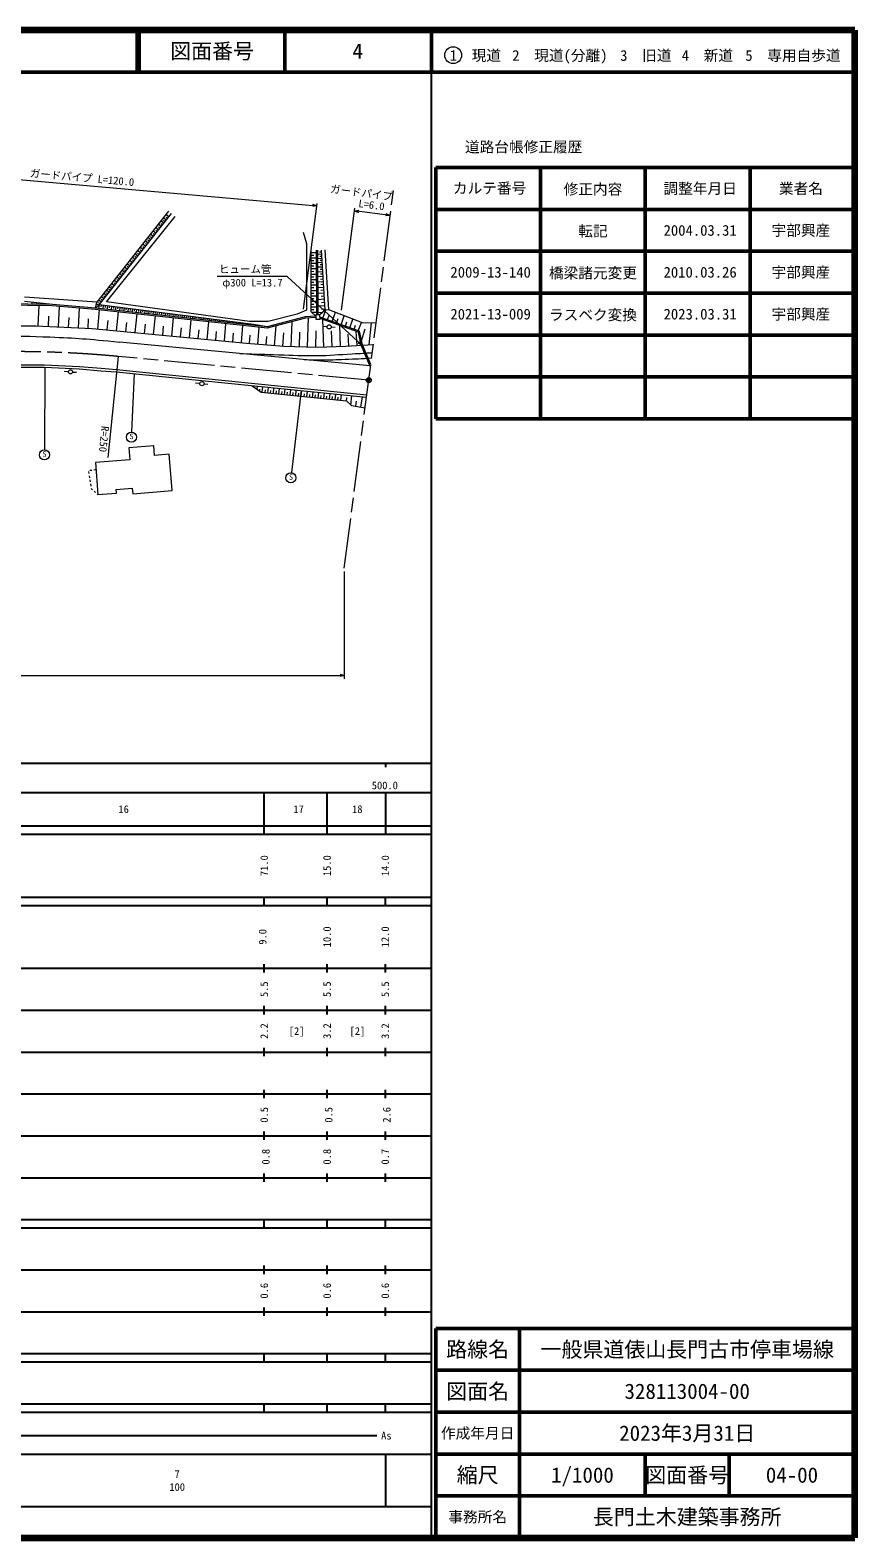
# Model space of a CAD drawing. Units: millimetres, scale not verified. Extents: x 40000 to 680000, y 20000 to 380000.
# Drawn here: x 483208 to 680000, y 20000 to 380000 of the extents above; entities that cross this region are included whole.
import ezdxf
from ezdxf.enums import TextEntityAlignment as Align

# ---------------------------------------------------------------- set-up
doc = ezdxf.new("R2010")
doc.units = ezdxf.units.MM
doc.header["$LTSCALE"] = 1000
doc.header["$PDMODE"] = 32
doc.header["$PDSIZE"] = 500
doc.linetypes.add('CHAIN', pattern=[18.5, 12, -1.5, 3.5, -1.5])
for name, color, linetype, lineweight in [('M-BGD', 7, 'Continuous', 13), ('M-BMK', 2, 'CHAIN', 13), ('M-BMK-SRVR', 3, 'Continuous', 13), ('M-STR-HTXT', 7, 'Continuous', 13), ('M-TTL', 2, 'Continuous', 140), ('M-TTL-BAND', 7, 'Continuous', 25), ('M-TTL-FRAM', 2, 'Continuous', 50), ('M-TTL-LINE', 7, 'Continuous', 50), ('M-TTL-TXT', 7, 'Continuous', 13)]:
    doc.layers.add(name, color=color, linetype=linetype, lineweight=lineweight)
doc.layers.add('M-OTRS', color=6, linetype='Continuous')
doc.styles.add('ＭＳ ゴシック', font='')
doc.styles.get('ＭＳ ゴシック').set_extended_font_data('MS Gothic')

msp = doc.modelspace()

# ---------------------------------------------------------------- linework, layer by layer
at = {"layer": 'M-BGD'}
for p, q in [((516230, 336787), (499111, 315074)), ((499656, 314407), (516939, 336226)), ((501418, 315117), (517815, 335521)), ((515697, 334658), (514992, 335217)), ((516318, 335442), (515611, 336002)), ((516008, 335050), (515654, 335330)), ((512593, 330739), (511896, 331290)), ((513214, 331522), (512515, 332076)), ((512903, 331131), (512554, 331407)), ((513834, 332306), (513134, 332861)), ((513524, 331914), (513174, 332192)), ((514455, 333090), (513753, 333646)), ((514145, 332698), (513794, 332976)), ((515076, 333874), (514372, 334432)), ((514766, 333482), (514414, 333761)), ((515387, 334266), (515034, 334545)), ((548351, 331741), (549115, 329070)), ((510109, 327603), (509419, 328149)), ((510730, 328387), (510039, 328935)), ((510419, 327995), (510074, 328269)), ((511351, 329171), (510658, 329720)), ((511040, 328779), (510694, 329053)), ((511972, 329955), (511277, 330505)), ((511661, 329563), (511314, 329838)), ((512282, 330347), (511934, 330623)), ((549115, 329070), (549115, 313126)), ((507004, 323684), (506324, 324223)), ((507625, 324468), (506943, 325008)), ((507315, 324076), (506974, 324346)), ((508246, 325251), (507562, 325793)), ((507936, 324860), (507594, 325131)), ((508867, 326035), (508181, 326579)), ((508557, 325643), (508214, 325915)), ((509488, 326819), (508800, 327364)), ((509177, 326427), (508834, 326700)), ((509798, 327211), (509454, 327484)), ((550287, 312718), (550250, 327483)), ((550251, 326936), (551539, 326940)), ((550253, 326291), (550898, 326293)), ((550254, 325646), (551545, 325649)), ((550256, 325000), (550902, 325002)), ((550258, 324354), (551550, 324357)), ((551600, 312003), (551537, 327486)), ((551900, 312011), (551837, 327487)), ((552787, 326493), (551845, 326436)), ((552846, 325494), (551845, 325434)), ((552906, 324493), (551849, 324430)), ((552757, 326992), (552286, 326964)), ((552816, 325993), (552345, 325965)), ((552876, 324994), (552376, 324964)), ((553583, 313170), (552727, 327491)), ((554494, 313225), (553638, 327545)), ((504521, 320548), (503847, 321082)), ((504210, 320156), (503873, 320423)), ((505141, 321332), (504466, 321867)), ((504831, 320940), (504493, 321208)), ((505762, 322116), (505085, 322652)), ((505452, 321724), (505113, 321992)), ((506383, 322900), (505705, 323438)), ((506073, 322508), (505733, 322777)), ((506694, 323292), (506353, 323561)), ((550259, 323707), (550906, 323709)), ((550261, 323060), (551555, 323063)), ((550263, 322412), (550911, 322414)), ((550264, 321764), (551560, 321767)), ((550266, 321115), (550915, 321117)), ((550268, 320466), (551565, 320469)), ((552969, 323437), (551854, 323370)), ((553036, 322321), (551858, 322251)), ((553106, 321144), (551863, 321069)), ((552938, 323965), (552409, 323934)), ((553003, 322879), (552445, 322846)), ((553071, 321732), (552482, 321697)), ((553144, 320522), (552522, 320485)), ((501416, 316629), (500751, 317155)), ((502037, 317413), (501371, 317941)), ((501726, 317021), (501393, 317285)), ((502658, 318197), (501990, 318726)), ((502347, 317805), (502013, 318069)), ((503279, 318981), (502609, 319511)), ((502968, 318589), (502633, 318854)), ((503900, 319764), (503228, 320296)), ((503589, 319372), (503253, 319639)), ((550269, 319816), (550919, 319818)), ((550271, 319166), (551571, 319170)), ((550273, 318515), (550923, 318517)), ((550274, 317865), (551576, 317868)), ((550276, 317213), (550928, 317214)), ((553181, 319900), (551868, 319822)), ((553259, 318588), (551873, 318505)), ((553342, 317202), (551879, 317114)), ((553220, 319244), (552564, 319205)), ((553301, 317895), (552608, 317853)), ((488890, 315757), (481875, 316230)), ((488507, 314483), (481893, 315242)), ((483631, 315042), (483575, 314553)), ((484128, 314985), (484100, 314741)), ((484625, 314928), (484580, 314539)), ((485121, 314871), (485099, 314677)), ((485106, 309386), (485341, 314228)), ((485618, 314814), (485585, 314525)), ((499111, 315074), (488890, 315757)), ((489996, 309149), (490234, 314039)), ((494725, 308919), (494955, 313648)), ((498834, 313626), (499111, 315074)), ((499656, 314407), (498834, 313626)), ((499535, 314292), (499036, 314687)), ((499325, 308634), (499758, 313223)), ((500174, 315061), (499513, 315585)), ((499864, 314669), (499533, 314931)), ((499656, 314407), (499548, 313565)), ((536464, 309716), (499656, 314407)), ((500152, 314344), (500098, 313923)), ((500795, 315845), (500132, 316370)), ((500485, 315453), (500153, 315716)), ((500648, 314280), (500540, 313439)), ((501105, 316237), (500773, 316500)), ((501144, 314217), (501090, 313796)), ((535542, 310433), (501418, 315117)), ((501640, 314154), (501535, 313329)), ((502136, 314091), (502083, 313678)), ((502632, 314028), (502529, 313220)), ((503128, 313964), (503076, 313561)), ((503624, 313901), (503523, 313110)), ((504120, 313838), (504069, 313443)), ((504616, 313775), (504517, 313001)), ((505112, 313712), (505062, 313325)), ((505608, 313648), (505511, 312892)), ((506104, 313585), (506055, 313207)), ((506600, 313522), (506505, 312782)), ((507096, 313459), (507048, 313089)), ((507592, 313396), (507499, 312673)), ((508088, 313332), (508042, 312971)), ((508584, 313269), (508494, 312563)), ((509080, 313206), (509035, 312853)), ((550278, 316561), (551581, 316564)), ((550279, 315908), (550932, 315910)), ((550281, 315255), (551586, 315259)), ((550281, 314602), (550934, 314604)), ((550284, 313950), (551588, 313953)), ((550286, 313297), (550934, 313298)), ((553430, 315739), (551885, 315646)), ((553522, 314194), (551891, 314096)), ((553386, 316470), (552654, 316426)), ((553476, 314966), (552703, 314920)), ((553571, 313379), (552755, 313330)), ((554494, 313225), (553583, 313170)), ((562515, 310131), (554494, 313225)), ((487551, 309267), (487670, 311712)), ((492361, 309034), (492476, 311398)), ((497027, 308807), (497139, 311109)), ((501584, 308421), (501798, 310680)), ((503844, 308208), (504270, 312726)), ((506069, 307998), (506279, 310222)), ((508294, 307788), (508713, 312237)), ((509576, 313143), (509488, 312454)), ((510072, 313080), (510028, 312735)), ((510568, 313016), (510482, 312345)), ((510484, 307581), (510691, 309772)), ((511064, 312953), (511021, 312617)), ((511560, 312890), (511476, 312235)), ((512055, 312827), (512014, 312499)), ((512551, 312763), (512470, 312126)), ((512675, 307374), (513089, 311756)), ((513047, 312700), (513007, 312381)), ((513543, 312637), (513464, 312016)), ((514039, 312574), (514000, 312264)), ((514535, 312511), (514459, 311907)), ((515031, 312447), (514993, 312146)), ((515527, 312384), (515453, 311798)), ((516023, 312321), (515986, 312028)), ((516519, 312258), (516447, 311688)), ((517015, 312195), (516979, 311910)), ((516990, 306967), (517397, 311282)), ((517511, 312131), (517441, 311579)), ((518007, 312068), (517972, 311792)), ((518503, 312005), (518435, 311469)), ((518999, 311942), (518965, 311674)), ((519495, 311879), (519429, 311360)), ((519991, 311815), (519958, 311556)), ((520487, 311752), (520423, 311251)), ((520983, 311689), (520951, 311438)), ((521239, 306566), (521640, 310815)), ((521479, 311626), (521418, 311141)), ((521975, 311563), (521944, 311320)), ((522471, 311499), (522412, 311032)), ((522967, 311436), (522937, 311202)), ((523463, 311373), (523406, 310922)), ((523959, 311310), (523931, 311084)), ((524455, 311246), (524400, 310813)), ((524951, 311183), (524924, 310967)), ((525447, 311120), (525394, 310704)), ((525423, 306171), (525818, 310355)), ((525943, 311057), (525917, 310849)), ((526439, 310994), (526388, 310594)), ((526935, 310930), (526910, 310731)), ((527431, 310867), (527382, 310485)), ((527927, 310804), (527903, 310613)), ((528423, 310741), (528377, 310375)), ((528919, 310678), (528896, 310495)), ((529415, 310614), (529371, 310266)), ((529543, 305783), (529931, 309903)), ((529911, 310551), (529889, 310377)), ((530407, 310488), (530365, 310157)), ((530903, 310425), (530882, 310259)), ((531399, 310362), (531359, 310047)), ((531895, 310298), (531875, 310141)), ((532391, 310235), (532353, 309938)), ((532887, 310172), (532868, 310023)), ((533383, 310109), (533347, 309828)), ((533879, 310046), (533861, 309905)), ((534375, 309982), (534341, 309719)), ((534871, 309919), (534854, 309787)), ((535367, 309856), (535336, 309610)), ((539967, 310436), (535542, 310433)), ((535863, 309793), (535847, 309670)), ((536359, 309730), (536330, 309500)), ((539765, 309122), (536464, 309716)), ((546922, 312181), (539967, 310436)), ((545498, 304498), (545711, 310387)), ((549115, 313126), (546922, 312181)), ((549394, 304357), (549645, 311280)), ((551352, 311702), (550287, 312718)), ((550364, 312644), (551588, 312647)), ((552357, 312023), (551358, 311997)), ((551358, 311997), (551383, 310998)), ((551383, 310998), (552383, 311023)), ((552922, 312551), (551897, 312535)), ((553583, 313170), (552357, 312023)), ((552383, 311023), (552357, 312023)), ((553296, 304332), (553041, 310915)), ((553058, 311227), (553759, 313181)), ((554152, 310835), (554545, 311929)), ((555247, 310442), (556033, 312631)), ((556317, 310058), (556700, 311127)), ((557386, 309674), (558154, 311813)), ((558431, 309299), (558806, 310344)), ((559476, 308924), (560226, 311014)), ((561518, 308191), (562251, 310233)), ((565762, 310054), (562515, 310131)), ((564099, 304872), (564635, 310081)), ((474013, 309375), (484581, 309412)), ((484581, 309412), (497984, 308761)), ((497984, 308761), (534867, 305280)), ((514833, 307171), (515036, 309328)), ((519115, 306767), (519315, 308891)), ((523331, 306369), (523528, 308461)), ((527483, 305977), (527677, 308037)), ((531571, 305591), (531762, 307620)), ((533599, 305400), (533982, 309457)), ((535581, 305222), (535742, 307205)), ((537564, 305061), (537886, 309027)), ((539543, 304901), (539704, 306880)), ((541522, 304740), (541899, 309377)), ((543508, 304579), (543760, 307691)), ((547446, 304427), (547570, 307856)), ((551345, 304286), (551488, 308210)), ((554058, 309161), (553047, 309210)), ((555057, 309125), (555963, 309081)), ((555279, 304409), (555132, 308201)), ((557262, 304486), (557069, 309469)), ((559247, 304578), (559075, 307401)), ((560497, 308557), (560864, 309578)), ((561230, 304698), (561027, 308048)), ((562305, 305814), (563122, 308653)), ((564316, 299850), (504551, 305516)), ((534867, 305280), (543714, 304562)), ((543714, 304562), (551734, 304272)), ((551734, 304272), (558558, 304536)), ((558558, 304536), (565097, 304933)), ((486688, 299392), (486627, 279888)), ((492334, 298434), (491324, 298509)), ((493332, 298373), (494235, 298305)), ((507995, 297956), (507389, 284124)), ((523692, 295608), (522684, 295708)), ((524688, 295521), (525589, 295431)), ((536194, 295105), (538370, 293552)), ((537360, 294273), (537448, 294978)), ((537974, 293834), (538027, 294263)), ((538370, 293552), (558704, 291460)), ((538605, 293528), (538740, 294847)), ((539266, 293460), (539334, 294121)), ((539927, 293392), (540063, 294714)), ((540589, 293324), (540657, 293986)), ((541251, 293256), (541387, 294580)), ((541914, 293187), (541982, 293851)), ((542577, 293119), (542714, 294446)), ((543242, 293051), (543310, 293715)), ((543906, 292983), (544043, 294311)), ((544572, 292914), (544640, 293580)), ((545237, 292846), (545374, 294177)), ((547878, 293924), (545603, 274417)), ((545904, 292777), (545973, 293444)), ((546571, 292708), (546708, 294042)), ((547239, 292640), (547307, 293308)), ((547906, 292571), (548044, 293907)), ((548576, 292502), (548644, 293171)), ((549245, 292433), (549382, 293771)), ((549915, 292364), (549984, 293035)), ((550585, 292295), (550723, 293636)), ((551257, 292226), (551326, 292898)), ((551928, 292157), (552066, 293500)), ((552601, 292088), (552670, 292761)), ((553273, 292019), (553412, 293364)), ((553947, 291949), (554016, 292623)), ((554621, 291880), (554759, 293228)), ((555296, 291811), (555365, 292486)), ((555971, 291741), (556110, 293091)), ((556647, 291672), (556716, 292348)), ((557323, 291602), (557462, 292954)), ((558721, 291444), (558799, 292280)), ((559748, 290474), (560003, 292698)), ((562148, 289998), (562537, 292441)), ((558704, 291460), (559867, 290362)), ((559867, 290362), (563135, 289841)), ((560926, 290193), (561121, 291414)), ((507007, 277424), (498769, 276753)), ((512723, 280766), (506775, 280282)), ((506775, 280282), (507007, 277424)), ((512912, 278453), (512723, 280766)), ((516355, 278733), (512912, 278453)), ((517060, 270072), (516355, 278733)), ((497166, 274596), (497245, 274102)), ((497323, 273609), (497402, 273115)), ((497918, 274889), (497421, 274835)), ((498912, 274997), (498415, 274943)), ((498769, 276753), (499392, 269098)), ((497481, 272621), (497560, 272127)), ((497639, 271634), (497717, 271140)), ((497796, 270646), (497822, 270485)), ((497822, 270485), (498075, 270262)), ((503767, 270337), (507573, 270647)), ((503838, 269460), (503767, 270337)), ((507573, 270647), (507682, 269309)), ((507682, 269309), (517060, 270072)), ((498449, 269931), (498824, 269600)), ((499199, 269269), (499392, 269098)), ((499392, 269098), (503838, 269460))]:
    msp.add_line(p, q, dxfattribs=at)
for points in [[(551373, 311403), (548874, 311225), (539788, 308818), (498749, 313334), (488492, 314183), (470755, 314437), (458055, 314165), (454882, 313836), (448631, 312988), (438817, 311425), (428235, 309421), (425764, 312014)], [(551352, 311702), (548825, 311522), (539765, 309122), (498778, 313633), (488507, 314483), (470754, 314737), (458036, 314464), (454847, 314134), (448587, 313285), (438765, 311721), (428340, 309747), (425981, 312221)], [(564477, 300162), (562515, 304851), (561777, 308098), (552371, 311474)], [(564400, 299569), (562228, 304759), (561521, 307871), (552380, 311152)], [(478339, 300105), (486626, 300105), (494974, 299693), (500111, 299272), (503818, 298982), (563539, 292943)], [(478344, 299505), (486612, 299505), (494935, 299095), (500063, 298674), (503765, 298384), (563461, 292348)]]:
    msp.add_lwpolyline(points, dxfattribs=at)
for centre, radius in [((554558, 309153), 500), ((492833, 298414), 500), ((524190, 295575), 500), ((507364, 282822), 1200), ((486597, 278606), 1200), ((545419, 273118), 1200)]:
    msp.add_circle(centre, radius, dxfattribs=at)
for points, knots in [([(428426, 301851), (432076, 302622), (433068, 302805), (436058, 303334), (440831, 304178), (443525, 304554), (448344, 305078), (454628, 305762), (458150, 306189), (464464, 306505), (473600, 306962), (478743, 307132), (487882, 306744), (494405, 306467), (496652, 306311), (504551, 305516)], [0, 0, 0, 0, 1, 1, 1, 2, 2, 2, 3, 3, 3, 4, 4, 4, 5, 5, 5, 5]), ([(533270, 302793), (537777, 302644), (538916, 302606), (542535, 302507), (546056, 302410), (548027, 302250), (551549, 302289), (554882, 302325), (556743, 302550), (560072, 302725), (562096, 302831), (563111, 302885), (564843, 302978)], [0, 0, 0, 0, 1, 1, 1, 2, 2, 2, 3, 3, 3, 4, 4, 4, 4]), ([(548574, 301342), (550500, 301284), (551015, 301277), (552579, 301275), (554829, 301272), (556088, 301346), (558337, 301424), (560995, 301515), (562231, 301582), (564680, 301725)], [0, 0, 0, 0, 1, 1, 1, 2, 2, 2, 3, 3, 3, 3])]:
    msp.add_open_spline(points, degree=3, knots=knots, dxfattribs=at)
at = {"layer": 'M-BMK'}
for p, q in [((558154, 251507), (569895, 341850)), ((563991, 296421), (504226, 302087))]:
    msp.add_line(p, q, dxfattribs=at)
msp.add_arc((479847, 44814), 258425, 84.58701, 108.24459, dxfattribs=at)
at = {"layer": 'M-BMK-SRVR'}
msp.add_circle((563991, 296421), 600, dxfattribs=at)
at = {"layer": 'M-OTRS'}
msp.add_point((563991, 296421), dxfattribs=at)
at = {"layer": 'M-STR-HTXT'}
for p, q in [((477803, 344595), (551646, 338032)), ((548446, 313412), (551725, 338642)), ((551646, 338032), (550628, 337871)), ((551646, 338032), (550672, 338369)), ((557501, 313159), (560666, 337517)), ((560582, 336870), (561606, 336989)), ((569104, 335763), (560582, 336870)), ((560582, 336870), (561542, 336494)), ((569104, 335763), (568080, 335644)), ((569104, 335763), (568144, 336140)), ((544572, 321145), (527855, 321145)), ((562367, 304767), (544572, 321145)), ((562367, 304767), (561462, 305261)), ((562367, 304767), (561801, 305629)), ((504226, 302087), (501753, 277932)), ((558154, 250750), (558154, 225077)), ((197464, 225935), (558154, 225935)), ((558154, 225935), (557154, 226185)), ((558154, 225935), (557154, 225685))]:
    msp.add_line(p, q, dxfattribs=at)
at = {"layer": 'M-TTL'}
for p, q in [((680000, 380000), (40000, 380000)), ((680000, 20000), (680000, 380000)), ((40000, 20000), (680000, 20000))]:
    msp.add_line(p, q, dxfattribs=at)
at = {"layer": 'M-TTL-BAND'}
for p, q in [((579000, 20000), (579000, 370000)), ((40000, 205000), (579000, 205000)), ((568000, 205000), (568000, 204000)), ((68000, 198000), (579000, 198000)), ((539000, 198000), (539000, 188000)), ((554000, 198000), (554000, 188000)), ((568000, 198000), (568000, 188000)), ((40000, 190000), (579000, 190000)), ((40000, 188000), (579000, 188000)), ((40000, 173000), (579000, 173000)), ((539000, 173000), (539000, 171000)), ((554000, 173000), (554000, 171000)), ((568000, 171000), (568000, 173000)), ((40000, 171000), (579000, 171000)), ((40000, 156000), (579000, 156000)), ((539000, 157000), (539000, 155000)), ((554000, 157000), (554000, 155000)), ((568000, 155000), (568000, 157000)), ((46000, 146000), (579000, 146000)), ((539000, 147000), (539000, 145000)), ((554000, 147000), (554000, 145000)), ((568000, 145000), (568000, 147000)), ((539000, 137000), (539000, 135000)), ((554000, 137000), (554000, 135000)), ((568000, 135000), (568000, 137000)), ((52000, 136000), (579000, 136000)), ((46000, 126000), (579000, 126000)), ((539000, 127000), (539000, 125000)), ((554000, 127000), (554000, 125000)), ((568000, 125000), (568000, 127000)), ((52000, 116000), (579000, 116000)), ((539000, 117000), (539000, 115000)), ((554000, 117000), (554000, 115000)), ((568000, 115000), (568000, 117000)), ((46000, 106000), (579000, 106000)), ((539000, 107000), (539000, 105000)), ((554000, 107000), (554000, 105000)), ((568000, 105000), (568000, 107000)), ((40000, 96000), (579000, 96000)), ((40000, 94000), (579000, 94000)), ((539000, 96000), (539000, 94000)), ((554000, 96000), (554000, 94000)), ((568000, 94000), (568000, 96000)), ((49000, 84000), (579000, 84000)), ((539000, 85000), (539000, 83000)), ((554000, 85000), (554000, 83000)), ((568000, 83000), (568000, 85000)), ((40000, 74000), (579000, 74000)), ((539000, 75000), (539000, 73000)), ((554000, 75000), (554000, 73000)), ((568000, 73000), (568000, 75000)), ((40000, 64000), (579000, 64000)), ((40000, 62000), (579000, 62000)), ((539000, 64000), (539000, 62000)), ((554000, 64000), (554000, 62000)), ((568000, 62000), (568000, 64000)), ((40000, 52000), (579000, 52000)), ((539000, 52000), (539000, 50000)), ((554000, 52000), (554000, 50000)), ((568000, 50000), (568000, 52000)), ((40000, 50000), (579000, 50000)), ((70805, 44406), (565903, 44406)), ((40000, 40000), (579000, 40000)), ((568000, 40000), (568000, 27500)), ((68000, 27500), (579000, 27500))]:
    msp.add_line(p, q, dxfattribs=at)
at = {"layer": 'M-TTL-FRAM'}
for p, q in [((580000, 347197), (580000, 287197)), ((580000, 347197), (680000, 347197)), ((580000, 287197), (680000, 287197)), ((680000, 70000), (580000, 70000)), ((580000, 70000), (580000, 20000))]:
    msp.add_line(p, q, dxfattribs=at)
at = {"layer": 'M-TTL-LINE'}
for p, q in [((508747, 380000), (508747, 370000)), ((509247, 380000), (509247, 370000)), ((543997, 380000), (543997, 370000)), ((579000, 380000), (579000, 370000)), ((40000, 370000), (680000, 370000)), ((605000, 347197), (605000, 287197)), ((630000, 347197), (630000, 287197)), ((655000, 347197), (655000, 287197)), ((580000, 337197), (680000, 337197)), ((580000, 327197), (680000, 327197)), ((580000, 317197), (680000, 317197)), ((580000, 307197), (680000, 307197)), ((580000, 297197), (680000, 297197)), ((600000, 70000), (600000, 20000)), ((680000, 60000), (580000, 60000)), ((680000, 50000), (580000, 50000)), ((680000, 40000), (580000, 40000)), ((630000, 40000), (630000, 30000)), ((650000, 40000), (650000, 30000)), ((680000, 30000), (580000, 30000))]:
    msp.add_line(p, q, dxfattribs=at)
at = {"layer": 'M-TTL-TXT'}
msp.add_circle((584147, 374034), 2000, dxfattribs=at)

# ---------------------------------------------------------------- texts
at = {"layer": 'M-BGD', "style": 'ＭＳ ゴシック'}
for p in [(506900, 283659), (486132, 279443), (544955, 273955)]:
    msp.add_text('S', height=1320, dxfattribs=at).set_placement(p, align=Align.TOP_LEFT)
at = {"layer": 'M-STR-HTXT', "style": 'ＭＳ ゴシック'}
for s, rotation, p in [('ガードパイプ L=120.0', 354.921, (495446, 343328)), ('ガードパイプ', 352.595, (562083, 339732)), ('R=250', 264.154, (499380, 282511))]:
    msp.add_text(s, height=1833, rotation=rotation, dxfattribs=at).set_placement(p, align=Align.BOTTOM_CENTER)
msp.add_text('L=6.0', height=1833, rotation=352.595, dxfattribs=at).set_placement((567575, 336418), align=Align.BOTTOM_RIGHT)
for s, p in [('ヒューム管', (534515, 321445)), ('φ300 L=13.7', (536257, 318249))]:
    msp.add_text(s, height=1833, dxfattribs=at).set_placement(p, align=Align.BOTTOM_CENTER)
at = {"layer": 'M-TTL-BAND', "style": 'ＭＳ ゴシック'}
msp.add_text('500.0', height=1833, dxfattribs=at).set_placement((567844, 198195), align=Align.BOTTOM_CENTER)
for s, p in [('16', (505514, 194000)), ('17', (547274, 194000)), ('18', (561275, 194000)), ('[2]', (546800, 141000)), ('[2]', (561301, 141000)), ('As', (568201, 44406)), ('7', (518288, 35238)), ('100', (518288, 32131))]:
    msp.add_text(s, height=1833, dxfattribs=at).set_placement(p, align=Align.MIDDLE_CENTER)
for s, p in [('71.0', (539050, 180500)), ('15.0', (554050, 180500)), ('14.0', (567926, 180500)), ('10.0', (554050, 163500)), ('12.0', (567926, 163500)), ('9.0', (538675, 163500)), ('5.5', (539050, 151000)), ('5.5', (554050, 151000)), ('5.5', (567926, 151000)), ('2.2', (539050, 141000)), ('3.2', (554050, 141000)), ('3.2', (567926, 141000)), ('0.5', (539050, 121000)), ('0.5', (554425, 121000)), ('2.6', (568301, 121000)), ('0.8', (539425, 111000)), ('0.8', (554050, 111000)), ('0.7', (567926, 111000)), ('0.6', (539050, 79000)), ('0.6', (554050, 79000)), ('0.6', (567926, 79000))]:
    msp.add_text(s, height=1833, rotation=90, dxfattribs=at).set_placement(p, align=Align.MIDDLE_CENTER)
at = {"layer": 'M-TTL-TXT', "style": 'ＭＳ ゴシック'}
for s, height, p in [('図面番号', 3666, (526622, 375000)), ('4', 3666, (561372, 375000)), ('1\u3000現道', 2566, (589448, 373958)), ('2\u3000現道(分離)', 2566, (609619, 373958)), ('3\u3000旧道', 2566, (630121, 373958)), ('4\u3000新道', 2566, (644824, 373958)), ('5\u3000専用自歩道', 2566, (665228, 373958)), ('道路台帳修正履歴', 2566, (600968, 352113)), ('カルテ番号', 2566, (592839, 342277)), ('修正内容', 2566, (617509, 342023)), ('調整年月日', 2566, (643089, 342197)), ('業者名', 2566, (667134, 342197)), ('転記', 2566, (617509, 332023)), ('2004.03.31', 2566, (643089, 332197)), ('宇部興産', 2566, (667134, 332197)), ('2009-13-140', 2566, (593089, 322197)), ('橋梁諸元変更', 2566, (617509, 322023)), ('2010.03.26', 2566, (643089, 322197)), ('宇部興産', 2566, (667134, 322197)), ('2021-13-009', 2566, (593089, 312197)), ('ラスベク変換', 2566, (617509, 312023)), ('2023.03.31', 2566, (643089, 312197)), ('宇部興産', 2566, (667134, 312197)), ('路線名', 3666, (590000, 65000)), ('一般県道俵山長門古市停車場線', 3666, (640000, 65000)), ('図面名', 3666, (590000, 55000)), ('328113004-00', 3666, (640000, 55000)), ('2023年3月31日', 3666, (640000, 45000)), ('作成年月日', 2566, (590000, 45000)), ('縮尺', 3666, (590000, 35000)), ('1/1000', 3666, (615000, 35000)), ('図面番号', 3666, (640000, 35000)), ('04-00', 3666, (665000, 35000)), ('事務所名', 2566, (590000, 25000)), ('長門土木建築事務所', 3666, (640000, 25000))]:
    msp.add_text(s, height=height, dxfattribs=at).set_placement(p, align=Align.MIDDLE_CENTER)

doc.saveas('drawing.dxf')
